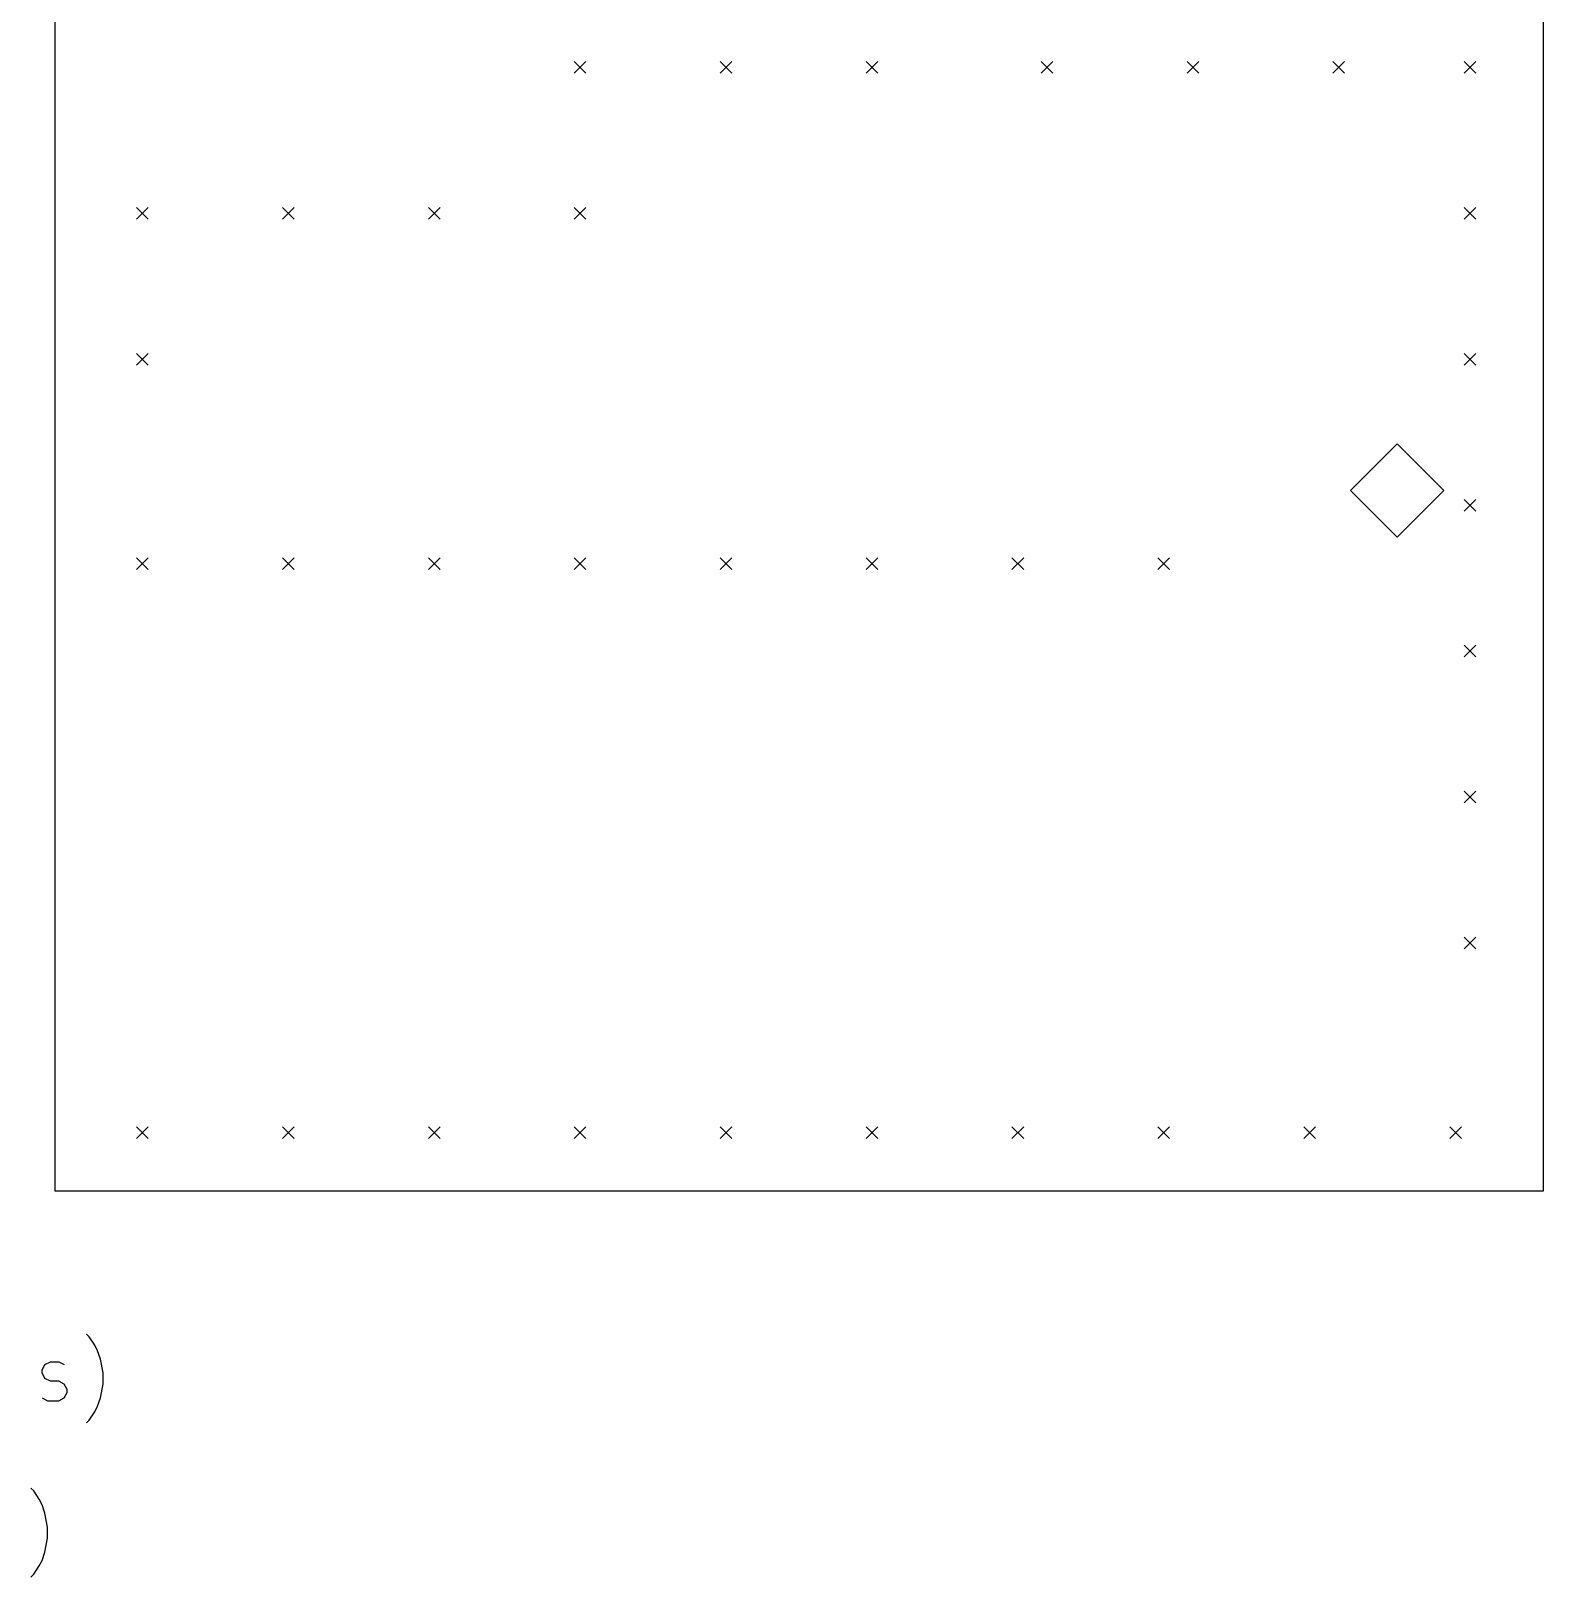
# Model space of a CAD drawing. Extents: x 78 to 180, y -149 to -30.
# Drawn here: x 128.2 to 180, y -143.2 to -90.2 of the extents above; entities that cross this region are included whole.
import ezdxf

# ---------------------------------------------------------------- set-up
doc = ezdxf.new("R2010")
doc.units = 0
doc.layers.add('BLACK', color=7, linetype='CONTINUOUS')

msp = doc.modelspace()

# ---------------------------------------------------------------- linework, layer by layer
at = {"layer": 'BLACK', "linetype": 'CONTINUOUS'}
for p, q in [((180, -30), (180, -130)), ((129, -60), (129, -130)), ((146.8, -91.3), (147.2, -91.7)), ((147.2, -91.3), (146.8, -91.7)), ((151.8, -91.3), (152.2, -91.7)), ((152.2, -91.3), (151.8, -91.7)), ((156.8, -91.3), (157.2, -91.7)), ((157.2, -91.3), (156.8, -91.7)), ((162.8, -91.3), (163.2, -91.7)), ((163.2, -91.3), (162.8, -91.7)), ((167.8, -91.3), (168.2, -91.7)), ((168.2, -91.3), (167.8, -91.7)), ((172.8, -91.3), (173.2, -91.7)), ((173.2, -91.3), (172.8, -91.7)), ((177.3, -91.3), (177.7, -91.7)), ((177.7, -91.3), (177.3, -91.7)), ((131.8, -96.3), (132.2, -96.7)), ((132.2, -96.3), (131.8, -96.7)), ((136.8, -96.3), (137.2, -96.7)), ((137.2, -96.3), (136.8, -96.7)), ((141.8, -96.3), (142.2, -96.7)), ((142.2, -96.3), (141.8, -96.7)), ((146.8, -96.3), (147.2, -96.7)), ((147.2, -96.3), (146.8, -96.7)), ((177.3, -96.3), (177.7, -96.7)), ((177.7, -96.3), (177.3, -96.7)), ((131.8, -101.3), (132.2, -101.7)), ((132.2, -101.3), (131.8, -101.7)), ((177.3, -101.3), (177.7, -101.7)), ((177.7, -101.3), (177.3, -101.7)), ((175, -104.4), (173.4, -106)), ((176.6, -106), (175, -104.4)), ((173.4, -106), (175, -107.6)), ((175, -107.6), (176.6, -106)), ((177.3, -106.3), (177.7, -106.7)), ((177.7, -106.3), (177.3, -106.7)), ((131.8, -108.3), (132.2, -108.7)), ((132.2, -108.3), (131.8, -108.7)), ((136.8, -108.3), (137.2, -108.7)), ((137.2, -108.3), (136.8, -108.7)), ((141.8, -108.3), (142.2, -108.7)), ((142.2, -108.3), (141.8, -108.7)), ((146.8, -108.3), (147.2, -108.7)), ((147.2, -108.3), (146.8, -108.7)), ((151.8, -108.3), (152.2, -108.7)), ((152.2, -108.3), (151.8, -108.7)), ((156.8, -108.3), (157.2, -108.7)), ((157.2, -108.3), (156.8, -108.7)), ((161.8, -108.3), (162.2, -108.7)), ((162.2, -108.3), (161.8, -108.7)), ((166.8, -108.3), (167.2, -108.7)), ((167.2, -108.3), (166.8, -108.7)), ((177.3, -111.3), (177.7, -111.7)), ((177.7, -111.3), (177.3, -111.7)), ((177.3, -116.3), (177.7, -116.7)), ((177.7, -116.3), (177.3, -116.7)), ((177.3, -121.3), (177.7, -121.7)), ((177.7, -121.3), (177.3, -121.7)), ((131.8, -127.8), (132.2, -128.2)), ((132.2, -127.8), (131.8, -128.2)), ((136.8, -127.8), (137.2, -128.2)), ((137.2, -127.8), (136.8, -128.2)), ((141.8, -127.8), (142.2, -128.2)), ((142.2, -127.8), (141.8, -128.2)), ((146.8, -127.8), (147.2, -128.2)), ((147.2, -127.8), (146.8, -128.2)), ((151.8, -127.8), (152.2, -128.2)), ((152.2, -127.8), (151.8, -128.2)), ((156.8, -127.8), (157.2, -128.2)), ((157.2, -127.8), (156.8, -128.2)), ((161.8, -127.8), (162.2, -128.2)), ((162.2, -127.8), (161.8, -128.2)), ((166.8, -127.8), (167.2, -128.2)), ((167.2, -127.8), (166.8, -128.2)), ((171.8, -127.8), (172.2, -128.2)), ((172.2, -127.8), (171.8, -128.2)), ((176.8, -127.8), (177.2, -128.2)), ((177.2, -127.8), (176.8, -128.2)), ((180, -130), (129, -130)), ((130.179, -134.994), (130.083, -134.899)), ((130.369, -135.28), (130.179, -134.994)), ((130.464, -135.47), (130.369, -135.28)), ((130.56, -135.756), (130.464, -135.47)), ((128.56, -136.137), (128.655, -135.947)), ((128.56, -136.232), (128.56, -136.137)), ((128.655, -135.947), (128.845, -135.851)), ((128.845, -135.851), (129.131, -135.851)), ((129.131, -135.851), (129.321, -135.947)), ((130.655, -136.232), (130.56, -135.756)), ((128.655, -136.423), (128.56, -136.232)), ((128.845, -136.518), (128.655, -136.423)), ((129.131, -136.518), (128.845, -136.518)), ((129.321, -136.613), (129.131, -136.518)), ((129.417, -136.804), (129.321, -136.613)), ((130.56, -137.09), (130.655, -136.613)), ((130.655, -136.613), (130.655, -136.232)), ((128.56, -137.09), (128.75, -137.185)), ((128.75, -137.185), (129.131, -137.185)), ((129.131, -137.185), (129.321, -137.09)), ((129.321, -137.09), (129.417, -136.899)), ((129.417, -136.899), (129.417, -136.804)), ((130.464, -137.375), (130.56, -137.09)), ((130.179, -137.851), (130.369, -137.566)), ((130.369, -137.566), (130.464, -137.375)), ((130.083, -137.947), (130.179, -137.851)), ((128.274, -140.274), (128.179, -140.179)), ((128.464, -140.56), (128.274, -140.274)), ((128.56, -140.75), (128.464, -140.56)), ((128.655, -141.036), (128.56, -140.75)), ((128.75, -141.512), (128.655, -141.036)), ((128.655, -142.37), (128.75, -141.893)), ((128.75, -141.893), (128.75, -141.512)), ((128.56, -142.655), (128.655, -142.37)), ((128.274, -143.131), (128.464, -142.846)), ((128.464, -142.846), (128.56, -142.655)), ((128.179, -143.227), (128.274, -143.131))]:
    msp.add_line(p, q, dxfattribs=at)

doc.saveas('drawing.dxf')
